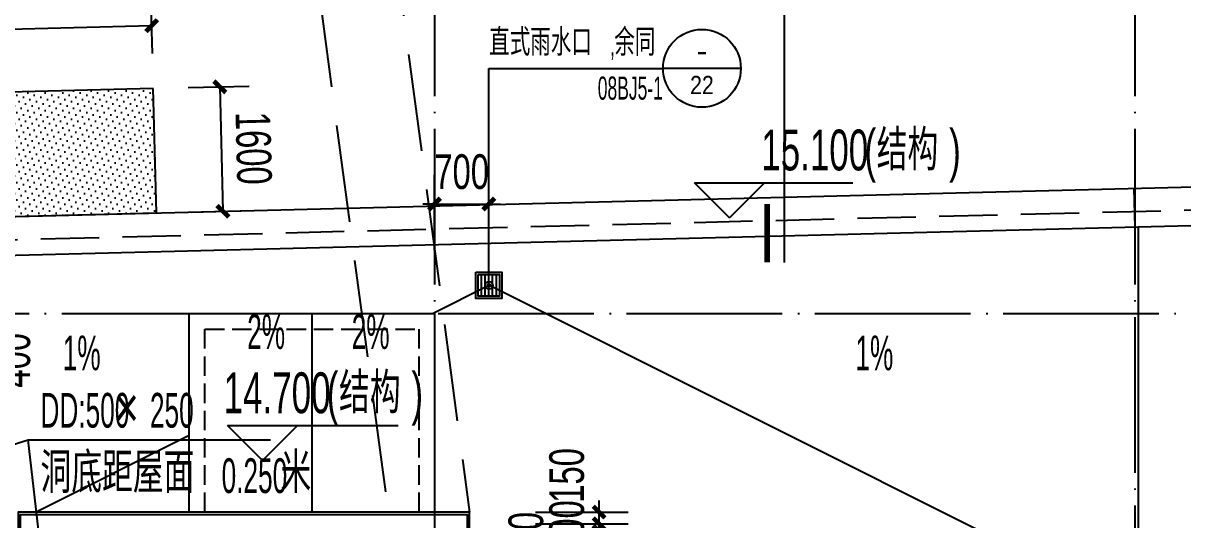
# Model space of a CAD drawing. Extents: x -409435 to 356702, y -107829 to 330904.
# Drawn here: x 36115 to 51018, y 281350 to 287730 of the extents above; entities that cross this region are included whole.
import ezdxf
from ezdxf.enums import TextEntityAlignment as Align
from ezdxf.xclip import XClip

# ---------------------------------------------------------------- set-up
doc = ezdxf.new("R2010")
doc.units = 0
doc.header["$LTSCALE"] = 1000
doc.header["$MEASUREMENT"] = 0
doc.header["$XCLIPFRAME"] = 0
doc.linetypes.add('104-14# 核心筒$0$DOTE', pattern=[2.42, 2, -0.2, 0.02, -0.2])
doc.linetypes.add('X-104 14#平面$0$DASH', pattern=[0.35, 0.25, -0.1])
for name, color, linetype in [('01-标注_尺寸', 124, 'Continuous'), ('01-标注_符号', 200, 'Continuous'), ('02-TEXT_标注', 130, 'Continuous'), ('104-14# 核心筒$0$A_AXIS-轴线', 36, '104-14# 核心筒$0$DOTE'), ('X-104 14#平面$0$01-标注_标高', 200, 'Continuous'), ('X-104 14#平面$0$01-标注_符号', 200, 'Continuous'), ('X-104 14#平面$0$02-TEXT_标注', 130, 'Continuous'), ('X-104 14#平面$0$A-C_玻璃幕墙', 140, 'Continuous'), ('X-104 14#平面$0$A-O_分水线', 127, 'Continuous'), ('X-104 14#平面$0$A-O_屋面', 201, 'Continuous'), ('X-104 14#平面$0$A-TECH_结构', 21, 'Continuous'), ('X-104 14#平面$0$EH_玻璃', 156, 'Continuous')]:
    doc.layers.add(name, color=color, linetype=linetype)
doc.styles.add('_TCH_DIM', font='ros.shx', dxfattribs={"width": 0.8, "height": 2, "bigfont": 'jd.shx'})
doc.styles.add('_TCH_DIM_T3', font='ros.shx', dxfattribs={"width": 0.705882, "bigfont": 'jd.shx'})
doc.styles.add('_TCH_LABEL', font='ros.shx', dxfattribs={"width": 0.8, "bigfont": 'jd.shx'})
doc.styles.add('X-104 14#平面$0$_TCH_DIM', font='ros.shx', dxfattribs={"width": 0.8, "bigfont": 'jd.shx'})
doc.dimstyles.new('_TCH_ARCH&&150', dxfattribs={"dimtxt": 446.25, "dimasz": 150, "dimexe": 375, "dimexo": 450, "dimgap": 189.375, "dimtad": 1, "dimdec": 0, "dimzin": 0, "dimdsep": 46, "dimtxsty": '_TCH_DIM_T3', "dimblk": 'ARCHTICK', "dimcen": 0.09, "dimclrt": 7, "dimazin": 2, "dimtfac": 1, "dimtdec": 0, "dimtix": 1, "dimtmove": 2, "dimatfit": 3, "dimfxl": 0, "dimtolj": 1, "dimtzin": 0, "dimarcsym": 0})

# ---------------------------------------------------------------- blocks, each defined once
blk = doc.blocks.new('104-14# 核心筒')
at = {"layer": '104-14# 核心筒$0$A_AXIS-轴线'}
for p, q in [((41400, 317833.6), (41400, 259754.9)), ((50400, 317833.6), (50400, 259754.9)), ((-9370.1, 284000), (120259.9, 284000))]:
    blk.add_line(p, q, dxfattribs=at)
blk = doc.blocks.new('X-104 14#平面$0$0000')
for p, q in [((-25, 14971), (700, 15334)), ((9050, 11159), (700, 15334)), ((-5125, 12421), (-3150, 13409))]:
    blk.add_line(p, q)
blk.add_lwpolyline([(9050, 11159), (9050, 16081)])
blk = doc.blocks.new('X-104 14#平面$0$jtkjuyriuy')
h = blk.add_hatch()
h.set_pattern_fill('ANSI31', color=8, scale=30, angle=45)
h.set_pattern_definition([(90, (0, 0), (-47.625, 1e-14), [])])
h.paths.add_polyline_path([(-138, 138), (138, 138), (138, -138), (-138, -138)])
for points in [[(-168, 168), (168, 168), (168, -168), (-168, -168)], [(-138, 138), (138, 138), (138, -138), (-138, -138)]]:
    blk.add_lwpolyline(points, close=True)
blk = doc.blocks.new('X-104 14#平面$0$ddddllll')
at = {"layer": 'X-104 14#平面$0$A-O_分水线'}
blk.add_blockref('X-104 14#平面$0$jtkjuyriuy', (17800, 15034), dxfattribs=at)
blk = doc.blocks.new('X-104 14#平面$0$000003333')
blk.add_circle((42100, 284363), 50)
blk = doc.blocks.new('X-104 14#平面')
at = {"layer": 'X-104 14#平面$0$EH_玻璃'}
h = blk.add_hatch(dxfattribs=at)
h.set_pattern_fill('DOTS', color=256, scale=50, angle=45)
h.set_pattern_definition([(45, (0, 0), (-28.0633, 84.189901), [0, -79.375])])
h.paths.add_polyline_path([(37785.9, 286891.5), (32557.6, 286759.6), (32597.9, 285160.1), (37826.2, 285292)])
at = {"layer": 'X-104 14#平面$0$01-标注_标高'}
for p, q in [((45191.7, 285231.5), (44741.7, 285681.5)), ((44741.7, 285681.5), (46776.5, 285681.5)), ((45191.7, 285231.5), (45641.7, 285681.5)), ((39192.1, 282111.8), (38742.1, 282561.8)), ((38742.1, 282561.8), (40932.4, 282561.8)), ((39192.1, 282111.8), (39642.1, 282561.8))]:
    blk.add_line(p, q, dxfattribs=at)
at = {"layer": 'X-104 14#平面$0$01-标注_符号'}
blk.add_line((45900, 284656.5), (45900, 291137), dxfattribs=at)
at = {"layer": 'X-104 14#平面$0$01-标注_符号', "const_width": 75}
blk.add_lwpolyline([(45675, 284656.5), (45675, 285406.5)], dxfattribs=at)
at = {"layer": 'X-104 14#平面$0$02-TEXT_标注', "linetype": 'X-104 14#平面$0$DASH', "ltscale": 5}
for points in [[(38757.5, 304675.9), (41850, 281450)], [(38757.5, 296825.9), (41850, 273600)]]:
    blk.add_lwpolyline(points, dxfattribs=at)
at = {"layer": 'X-104 14#平面$0$A-C_玻璃幕墙'}
for points in [[(37785.9, 286891.5), (32557.6, 286759.6), (32597.9, 285160.1), (37826.2, 285292)], [(40530, 273850), (40500, 273850), (40500, 273600), (41850, 273600), (41850, 281450), (36050, 281450), (36050, 273600), (37300, 273600), (37300, 273850), (37270, 273850), (37270, 273630), (36080, 273630), (36080, 281420), (41820, 281420), (41820, 273630), (40530, 273630)]]:
    blk.add_lwpolyline(points, close=True, dxfattribs=at)
at = {"layer": 'X-104 14#平面$0$A-O_分水线'}
blk.add_lwpolyline([(39825, 284000), (39825, 281450)], dxfattribs=at)
at = {"layer": 'X-104 14#平面$0$A-O_屋面'}
for points in [[(82349.8, 264577.4), (83499.8, 267565.9), (52926.6, 266284.7), (53491, 268939.8), (17309.3, 268308.2), (22065.4, 284894.6), (62738.3, 285920), (62307.5, 284891.2), (92265.6, 286255.1), (99426.9, 312025), (120741.8, 306094.6), (117562.9, 278400.5), (119297.3, 278014.5), (109062.3, 262867.9), (82417.6, 264753.6)], [(38250, 281450), (38250, 284000), (41400, 284000), (41400, 281450)]]:
    blk.add_lwpolyline(points, dxfattribs=at)
blk.add_lwpolyline([(83126.9, 265204.7), (108809.6, 263387.1), (118471.8, 277685.9), (117014.8, 278010.2), (120196.4, 305727.4), (99774.7, 311409.3), (92650.5, 285772.1), (61541.2, 284355.8), (61978.8, 285400.7), (22444.8, 284404), (17976.2, 268819.9), (54110.7, 269450.7), (53549.7, 266811.2), (84240.1, 268097.3)], close=True, dxfattribs=at)
at = {"layer": 'X-104 14#平面$0$A-O_屋面', "color": 1}
blk.add_lwpolyline([(50405, 285108.9), (50392.4, 285608.8)], dxfattribs=at)
at = {"layer": 'X-104 14#平面$0$A-O_屋面', "linetype": 'X-104 14#平面$0$DASH'}
blk.add_lwpolyline([(38450, 281450), (38450, 283800), (41200, 283800), (41200, 281450)], dxfattribs=at)
at = {"layer": 'X-104 14#平面$0$A-TECH_结构', "linetype": 'X-104 14#平面$0$DASH', "ltscale": 3}
blk.add_lwpolyline([(82843.2, 265024.2), (82843.2, 265024.2), (108910.7, 263179.4), (118802, 277817.3), (117234.1, 278166.3), (120414.6, 305874.3), (99635.5, 311655.6), (92496.6, 285965.3), (61847.8, 284570), (62282.6, 285608.4), (22293, 284600.3), (17709.4, 268615.2), (53862.8, 269246.3), (53300.5, 266600.6), (83944, 267884.8), (82843.2, 265024.2), (82843.2, 265024.2)], dxfattribs=at)
ref = blk.add_blockref('104-14# 核心筒', (0, 0))
XClip(ref).set_block_clipping_path([(-38664.3623821461, -25500), (139216.5485069363, 330900)])
for name, p in [('X-104 14#平面$0$ddddllll', (24300, 269328.8)), ('X-104 14#平面$0$000003333', (0, 0))]:
    blk.add_blockref(name, p)
at = {"layer": 'X-104 14#平面$0$A-O_分水线'}
blk.add_blockref('X-104 14#平面$0$0000', (41400, 269028.8), dxfattribs=at)
at = {"layer": 'X-104 14#平面$0$02-TEXT_标注', "style": 'X-104 14#平面$0$_TCH_DIM'}
for s, height, width, p in [('15.100', 525, 0.64, (45600.3, 285839)), ('(', 525, 0.64, (46926.5, 285839)), ('结构', 520.93, 0.8, (47083.3, 285839)), (')', 525, 0.64, (48014.5, 285839)), ('14.700', 525, 0.64, (38690.6, 282719.3)), ('(', 525, 0.64, (40016.8, 282719.3)), ('结构', 520.93, 0.8, (40173.6, 282719.3)), (')', 525, 0.64, (41104.8, 282719.3))]:
    blk.add_text(s, height=height, dxfattribs=dict(at, width=width)).set_placement(p)
blk = doc.blocks.new('ddcc')
at = {"layer": '01-标注_符号'}
for p, q in [((32975, 281400), (36180, 282377)), ((36400, 280448), (36180, 282377)), ((36180, 282377), (39294, 282377))]:
    blk.add_line(p, q, dxfattribs=at)
at = {"layer": '02-TEXT_标注', "style": '_TCH_DIM'}
for s, height, width, p in [('DD:500', 446.2, 0.564706, (36337, 282534)), ('×', 521, 0.8, (37278, 282534)), ('250', 446.2, 0.564706, (37744, 282534)), ('洞底距屋面', 520.9, 0.8, (36337, 281694)), ('米', 521, 0.8, (39421, 281694)), ('0.250', 446.2, 0.564706, (38665, 281694))]:
    blk.add_text(s, height=height, dxfattribs=dict(at, width=width)).set_placement(p)
blk = doc.blocks.new('_ArchTick')
at = {"color": 0, "linetype": 'ByBlock', "const_width": 0.4}
blk.add_lwpolyline([(-0.5, -0.5), (0.5, 0.5)], dxfattribs=at)
blk = doc.blocks.new('*D823')
at = {"layer": '01-标注_尺寸', "color": 0, "lineweight": -2, "transparency": 16777216}
for p, q in [((43515, 281450), (43515, 281600)), ((42700, 281450), (43890, 281450)), ((43515, 281300), (43515, 281450)), ((42700, 281300), (43890, 281300)), ((43515, 281300), (43515, 281150))]:
    blk.add_line(p, q, dxfattribs=at)
at = {"layer": 'Defpoints', "color": 0, "transparency": 16777216}
for p in [(42250, 281450), (43515, 281450), (42250, 281300)]:
    blk.add_point(p, dxfattribs=at)
at = {"layer": '01-标注_尺寸', "color": 0, "lineweight": -2, "transparency": 16777216, "xscale": 150, "yscale": 150, "zscale": 150}
for p, rotation in [((43515, 281450), 270), ((43515, 281300), 90)]:
    blk.add_blockref('_ArchTick', p, dxfattribs=dict(at, rotation=rotation))
at = {"layer": '01-标注_尺寸', "color": 7, "transparency": 16777216, "insert": (43102, 281920), "char_height": 446.2, "attachment_point": 5, "rotation": 90, "style": '_TCH_DIM_T3'}
blk.add_mtext('\\A1;150', dxfattribs=at)
blk = doc.blocks.new('*D824')
at = {"layer": '01-标注_尺寸', "color": 0, "lineweight": -2, "transparency": 16777216}
for p, q in [((43515, 281300), (43515, 281450)), ((42700, 281300), (43890, 281300)), ((43515, 281200), (43515, 281300)), ((42700, 281200), (43890, 281200)), ((43515, 281200), (43515, 281050))]:
    blk.add_line(p, q, dxfattribs=at)
at = {"layer": 'Defpoints', "color": 0, "transparency": 16777216}
for p in [(42250, 281300), (43515, 281300), (42250, 281200)]:
    blk.add_point(p, dxfattribs=at)
at = {"layer": '01-标注_尺寸', "color": 0, "lineweight": -2, "transparency": 16777216, "xscale": 150, "yscale": 150, "zscale": 150}
for p, rotation in [((43515, 281300), 270), ((43515, 281200), 90)]:
    blk.add_blockref('_ArchTick', p, dxfattribs=dict(at, rotation=rotation))
at = {"layer": '01-标注_尺寸', "color": 7, "transparency": 16777216, "insert": (43102, 281250), "char_height": 446.2, "attachment_point": 5, "rotation": 90, "style": '_TCH_DIM_T3'}
blk.add_mtext('\\A1;100', dxfattribs=at)
blk = doc.blocks.new('*D825')
at = {"layer": '01-标注_尺寸', "color": 0, "lineweight": -2, "transparency": 16777216}
for p, q in [((43515, 281200), (43515, 281350)), ((42700, 281200), (43890, 281200)), ((43515, 281000), (43515, 281200)), ((42700, 281000), (43890, 281000)), ((43515, 281000), (43515, 280850))]:
    blk.add_line(p, q, dxfattribs=at)
at = {"layer": 'Defpoints', "color": 0, "transparency": 16777216}
for p in [(42250, 281200), (43515, 281200), (42250, 281000)]:
    blk.add_point(p, dxfattribs=at)
at = {"layer": '01-标注_尺寸', "color": 0, "lineweight": -2, "transparency": 16777216, "xscale": 150, "yscale": 150, "zscale": 150}
for p, rotation in [((43515, 281200), 270), ((43515, 281000), 90)]:
    blk.add_blockref('_ArchTick', p, dxfattribs=dict(at, rotation=rotation))
at = {"layer": '01-标注_尺寸', "color": 7, "transparency": 16777216, "insert": (42577, 281100), "char_height": 446.2, "attachment_point": 5, "rotation": 90, "style": '_TCH_DIM_T3'}
blk.add_mtext('\\A1;200', dxfattribs=at)
blk = doc.blocks.new('*D2000')
at = {"layer": '01-标注_尺寸', "color": 0, "lineweight": -2, "transparency": 16777216}
for p, q in [((34753, 283600), (35947, 283600)), ((35572, 283200), (35572, 283600)), ((34753, 283200), (35947, 283200))]:
    blk.add_line(p, q, dxfattribs=at)
at = {"layer": 'Defpoints', "color": 0, "transparency": 16777216}
for p in [(34303, 283600), (35572, 283600), (34303, 283200)]:
    blk.add_point(p, dxfattribs=at)
at = {"layer": '01-标注_尺寸', "color": 0, "lineweight": -2, "transparency": 16777216, "xscale": 150, "yscale": 150, "zscale": 150}
for p, rotation in [((35572, 283600), 90), ((35572, 283200), 270)]:
    blk.add_blockref('_ArchTick', p, dxfattribs=dict(at, rotation=rotation))
at = {"layer": '01-标注_尺寸', "color": 7, "transparency": 16777216, "insert": (35984, 283400), "char_height": 446.2, "attachment_point": 5, "rotation": 90, "style": '_TCH_DIM_T3'}
blk.add_mtext('\\A1;400', dxfattribs=at)
blk = doc.blocks.new('*D2080')
at = {"layer": '01-标注_尺寸', "color": 0, "lineweight": -2, "transparency": 16777216}
for p, q in [((41400, 284813), (41400, 285782)), ((42100, 284813), (42100, 285782)), ((41400, 285407), (41250, 285407)), ((41400, 285407), (42100, 285407)), ((42100, 285407), (42250, 285407))]:
    blk.add_line(p, q, dxfattribs=at)
at = {"layer": 'Defpoints', "color": 0, "transparency": 16777216}
for p in [(42100, 285407), (41400, 284363), (42100, 284363)]:
    blk.add_point(p, dxfattribs=at)
at = {"layer": '01-标注_尺寸', "color": 0, "lineweight": -2, "transparency": 16777216, "xscale": 150, "yscale": 150, "zscale": 150}
blk.add_blockref('_ArchTick', (41400, 285407), dxfattribs=at)
at = {"layer": '01-标注_尺寸', "color": 0, "lineweight": -2, "transparency": 16777216, "xscale": 150, "yscale": 150, "zscale": 150, "rotation": 180}
blk.add_blockref('_ArchTick', (42100, 285407), dxfattribs=at)
at = {"layer": '01-标注_尺寸', "color": 7, "transparency": 16777216, "insert": (41750, 285820), "char_height": 446.2, "attachment_point": 5, "style": '_TCH_DIM_T3'}
blk.add_mtext('\\A1;700', dxfattribs=at)
blk = doc.blocks.new('*D2432')
at = {"layer": '01-标注_尺寸', "color": 0, "lineweight": -2, "transparency": 16777216}
for p, q in [((37775, 287341), (37756, 288074)), ((32546, 287209), (32528, 287942)), ((32537, 287567), (37766, 287699))]:
    blk.add_line(p, q, dxfattribs=at)
at = {"layer": 'Defpoints', "color": 0, "transparency": 16777216}
for p in [(37766, 287699), (37786, 286891), (32558, 286760)]:
    blk.add_point(p, dxfattribs=at)
at = {"layer": '01-标注_尺寸', "color": 0, "lineweight": -2, "transparency": 16777216, "xscale": 150, "yscale": 150, "zscale": 150}
for p, rotation in [((37766, 287699), 1.444161616651962), ((32537, 287567), 181.4441616166519)]:
    blk.add_blockref('_ArchTick', p, dxfattribs=dict(at, rotation=rotation))
at = {"layer": '01-标注_尺寸', "color": 7, "transparency": 16777216, "insert": (35141, 288045), "char_height": 446.2, "attachment_point": 5, "rotation": 1.4442, "style": '_TCH_DIM_T3'}
blk.add_mtext('\\A1;5230', dxfattribs=at)
blk = doc.blocks.new('*D2439')
at = {"layer": '01-标注_尺寸', "color": 0, "lineweight": -2, "transparency": 16777216}
for p, q in [((38236, 286903), (39017, 286922)), ((38642, 286913), (38682, 285314)), ((38276, 285303), (39057, 285323))]:
    blk.add_line(p, q, dxfattribs=at)
at = {"layer": 'Defpoints', "color": 0, "transparency": 16777216}
for p in [(37786, 286891), (37826, 285292), (38682, 285314)]:
    blk.add_point(p, dxfattribs=at)
at = {"layer": '01-标注_尺寸', "color": 0, "lineweight": -2, "transparency": 16777216, "xscale": 150, "yscale": 150, "zscale": 150}
for p, rotation in [((38642, 286913), 91.44416161654176), ((38682, 285314), 271.4441616165418)]:
    blk.add_blockref('_ArchTick', p, dxfattribs=dict(at, rotation=rotation))
at = {"layer": '01-标注_尺寸', "color": 7, "transparency": 16777216, "insert": (39075, 286124), "char_height": 446.2, "attachment_point": 5, "rotation": 271.4442, "style": '_TCH_DIM_T3'}
blk.add_mtext('\\A1;1600', dxfattribs=at)

msp = doc.modelspace()

# ---------------------------------------------------------------- linework, layer by layer
at = {"layer": '01-标注_符号'}
for p, q in [((42100, 287150.3), (44337.6, 287150.3)), ((42100, 284380.5), (42100, 287150.3)), ((45337.6, 287150.3), (44337.6, 287150.3))]:
    msp.add_line(p, q, dxfattribs=at)
for points in [[(39677.6, 283386.7, 0, 0, 0), (39079.4, 283386.7, 120, 0, 0), (38629.4, 283386.7, 0, 0, 0)], [(39972.4, 283386.7, 0, 0, 0), (40570.6, 283386.7, 120, 0, 0), (41020.6, 283386.7, 0, 0, 0)], [(36258.4, 283113.4, 0, 0, 0), (36831.6, 283113.4, 120, 0, 0), (37281.6, 283113.4, 0, 0, 0)], [(47468.9, 283113.4, 0, 0, 0), (46895.7, 283113.4, 120, 0, 0), (46445.7, 283113.4, 0, 0, 0)]]:
    msp.add_lwpolyline(points, format="xyseb", dxfattribs=at)
for centre, radius in [((44837.6, 287150.3), 500), ((42100, 284362.6), 17.8)]:
    msp.add_circle(centre, radius, dxfattribs=at)

# ---------------------------------------------------------------- block references
for name in ['X-104 14#平面', 'ddcc']:
    msp.add_blockref(name, (0, 0))

# ---------------------------------------------------------------- texts
at = {"layer": '02-TEXT_标注', "style": '_TCH_DIM'}
for s, height, width, p in [('直式雨水口', 347.29, 0.8, (42103.7, 287311.9)), ('余同', 347.29, 0.8, (43711.6, 287311.9)), (',', 297.5, 0.564706, (43655.6, 287311.9)), ('08BJ5-1', 297.5, 0.564706, (43499, 286747.8)), ('2%%%', 446.25, 0.564706, (38993.9, 283544.2)), ('2%%%', 446.25, 0.564706, (40336.9, 283544.2)), ('1%%%', 446.25, 0.564706, (36623, 283270.9)), ('1%%%', 446.25, 0.564706, (46810.3, 283270.9))]:
    msp.add_text(s, height=height, dxfattribs=dict(at, width=width)).set_placement(p)
at = {"layer": '02-TEXT_标注', "style": '_TCH_LABEL'}
for s, height, width, p, p2 in [('-', 265.1, 1.111111, (44766.9, 287242.3), (44908.2, 287242.3)), ('22', 235.02, 1.428571, (44685.4, 286818.8), (44989.8, 286818.8))]:
    msp.add_text(s, height=height, dxfattribs=dict(at, width=width)).set_placement(p, p2, align=Align.FIT)

# ---------------------------------------------------------------- dimensions: what is measured, and where the dimension line sits
at = {"layer": '01-标注_尺寸'}
for p1, p2, distance, picture, middle in [((32557.6, 286759.6), (37785.9, 286891.5), 807.7, '*D2432', (35141, 288045.4)), ((37785.9, 286891.5), (37826.2, 285292), 856.4, '*D2439', (39074.6, 286123.7)), ((41400, 284362.6), (42100, 284362.6), 1044.7, '*D2080', (41750, 285819.8)), ((42249.5, 281200), (42249.5, 281300), -1265.3, '*D824', (43102.3, 281250))]:
    dim = msp.add_aligned_dim(p1=p1, p2=p2, distance=distance, dimstyle='_TCH_ARCH&&150', dxfattribs=at)
    dim.commit()
    dim.dimension.update_dxf_attribs({"geometry": picture, "text_midpoint": middle})
for base, p1, p2, picture, middle in [((35571.6, 283600), (34303, 283200), (34303, 283600), '*D2000', (35984.1, 283400)), ((43514.8, 281450), (42249.5, 281300), (42249.5, 281450), '*D823', (43102.3, 281919.8)), ((43514.8, 281200), (42249.5, 281000), (42249.5, 281200), '*D825', (42577.3, 281100))]:
    dim = msp.add_linear_dim(base=base, p1=p1, p2=p2, angle=90, dimstyle='_TCH_ARCH&&150', dxfattribs=at)
    dim.commit()
    dim.dimension.update_dxf_attribs({"geometry": picture, "text_midpoint": middle, "dimtype": 161})

doc.saveas('drawing.dxf')
